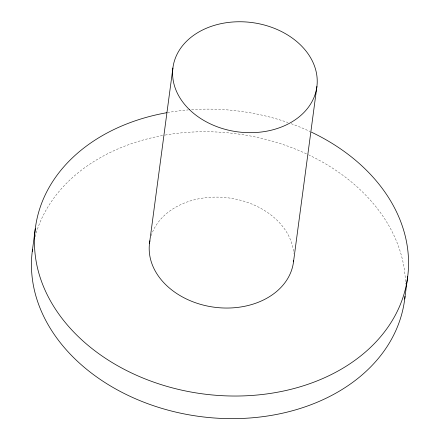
<?xml version="1.0" encoding="UTF-8"?>
<svg xmlns="http://www.w3.org/2000/svg" width="440" height="440" viewBox="0 0 440 440"><rect width="100%" height="100%" fill="white"/><g stroke="black" fill="none" stroke-linecap="round" stroke-linejoin="round"><path stroke-width="0.33" stroke-dasharray="2.2 1.65" d="M35.123 236.704A187.743 142.544 7.6 0 1 164.472 135.185M165.154 135.064A187.743 142.544 7.6 0 1 307.83 154.484M308.451 154.776A187.743 142.544 7.6 0 1 405.526 284.13M167.486 112.58A187.743 142.544 7.6 0 1 188.188 109.929M191.593 109.67A187.743 142.544 7.6 0 1 287.958 122.551M291.192 123.701A187.743 142.544 7.6 0 1 310.228 131.582M151.206 235.664A72.595 55.116 7.6 0 1 227.865 197.824A72.595 55.116 7.6 0 1 293.7 253.253"/><path stroke-width="0.66" d="M32.274 251.345L35.288 228.734M149.501 243.359L172.904 68.002M293.513 261.8L316.91 86.444M404.712 299.03L407.726 276.425M405.009 296.357A187.743 142.544 7.6 0 1 201.377 416.708A187.743 142.544 7.6 0 1 32.538 249.343M293.651 260.507A72.595 55.116 7.6 0 1 213.868 307.164A72.595 55.116 7.6 0 1 149.908 240.785M311.465 132.171A187.743 142.544 7.6 0 1 357.192 358.65A187.743 142.544 7.6 0 1 62.464 318.984A187.743 142.544 7.6 0 1 166.804 112.701M189.195 109.379A72.595 55.116 7.6 0 0 312.702 100.282A72.595 55.116 7.6 0 0 232.826 22A72.595 55.116 7.6 0 0 189.195 109.379"/></g></svg>
